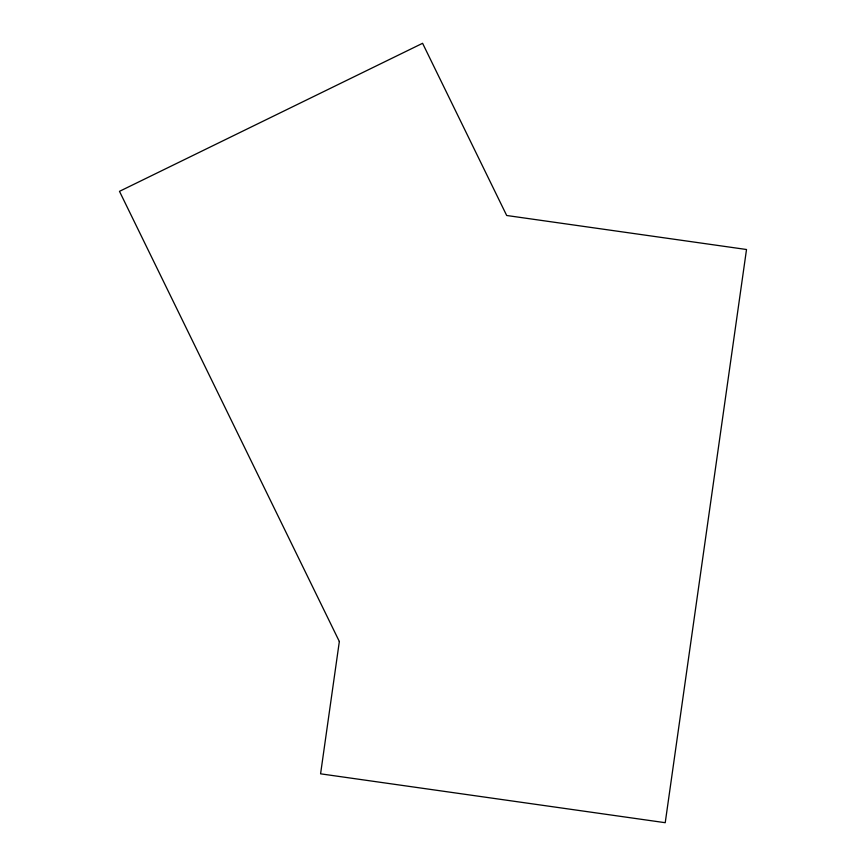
<?xml version="1.0" encoding="UTF-8"?>
<svg xmlns="http://www.w3.org/2000/svg" width="866" height="866" viewBox="0 0 866 866"><rect width="100%" height="100%" fill="white"/><g stroke="black" fill="none" stroke-linecap="round" stroke-linejoin="round"><path stroke-width="1.3" d="M339.342 641.5L320.582 773.825L665.229 822.7L746.514 249.505L506.686 215.493L422.586 43.3L119.486 191.343L339.342 641.5"/></g></svg>
